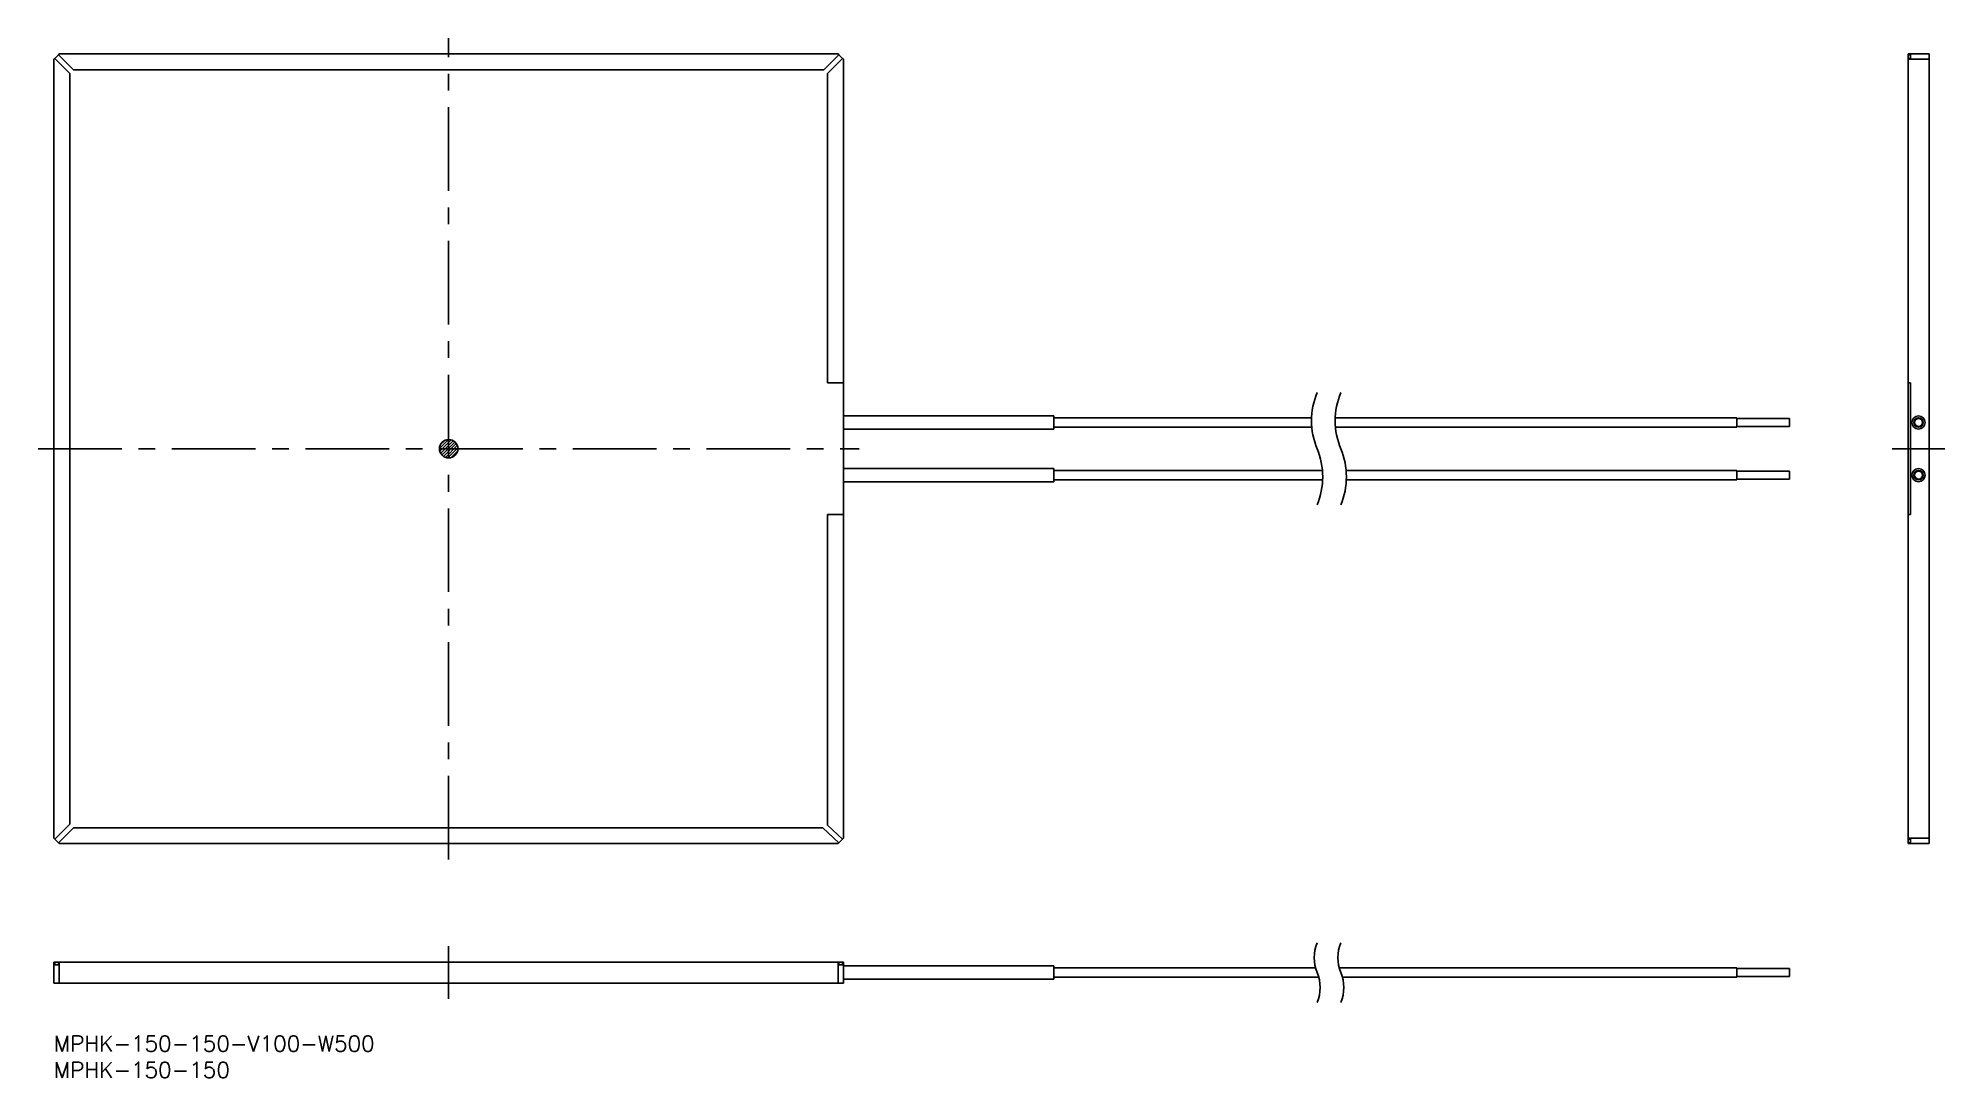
# Model space of a CAD drawing. Extents: x -3 to 359, y -8 to 190.
import ezdxf

# ---------------------------------------------------------------- set-up
doc = ezdxf.new("R2010")
doc.units = 0
doc.header["$LTSCALE"] = 0.5
doc.linetypes.add('CENTER', pattern=[50.8, 31.75, -6.35, 6.35, -6.35])
for name, color, linetype in [('MSM_CENTER', 1, 'CENTER'), ('MSM_CONTINUOUS', 7, 'CONTINUOUS'), ('MSM_NARROW', 5, 'CONTINUOUS'), ('MSM_PART_NUMBER', 7, 'CONTINUOUS')]:
    doc.layers.add(name, color=color, linetype=linetype)
doc.styles.get("Standard").update_dxf_attribs({"font": 'txt.shx', "height": 3, "bigfont": 'bigfont.shx'})

# ---------------------------------------------------------------- blocks, each defined once
blk = doc.blocks.new('*U2')
at = {"layer": 'MSM_PART_NUMBER'}
blk.add_text('MPHK-150-150-V100-W500', height=3, dxfattribs=at).set_placement((0, -3))
blk = doc.blocks.new('*U3')
at = {"layer": 'MSM_PART_NUMBER'}
blk.add_text('MPHK-150-150', height=3, dxfattribs=at).set_placement((0, -8))

msp = doc.modelspace()

# ---------------------------------------------------------------- linework, layer by layer
at = {"layer": 'MSM_CENTER'}
for p, q in [((75, 33.5), (75, 189.5)), ((-3, 111.5), (153, 111.5)), ((349.29, 111.5), (359.29, 111.5)), ((75, 7), (75, 17))]:
    msp.add_line(p, q, dxfattribs=at)
at = {"layer": 'MSM_CONTINUOUS'}
for p, q in [((0.15, 185.65), (0, 185.5)), ((0, 185.5), (0, 37.5)), ((0.85, 186.35), (0.15, 185.65)), ((0.15, 185.65), (3, 182.79)), ((1, 186.5), (0.85, 186.35)), ((0.85, 186.35), (3.71, 183.5)), ((149, 186.5), (1, 186.5)), ((149.15, 186.35), (146.29, 183.5)), ((149.85, 185.65), (147, 182.79)), ((149.15, 186.35), (149, 186.5)), ((149.85, 185.65), (149.15, 186.35)), ((150, 185.5), (149.85, 185.65)), ((150, 37.5), (150, 185.5)), ((352.29, 36.5), (352.29, 186.5)), ((352.29, 186.5), (356.29, 186.5)), ((352.79, 186.35), (352.29, 186.35)), ((352.29, 185.65), (352.79, 185.65)), ((356.29, 185.5), (352.29, 185.5)), ((352.79, 185.65), (352.79, 186.35)), ((356.29, 36.5), (356.29, 186.5)), ((3, 182.79), (3, 40.21)), ((3.71, 183.5), (146.29, 183.5)), ((147, 182.79), (147, 124)), ((147, 124), (150, 124)), ((352.79, 124), (352.29, 124)), ((352.79, 99), (352.79, 124)), ((190, 117.75), (150, 117.75)), ((190, 117.75), (190, 115.25)), ((238.96, 117.4), (190, 117.4)), ((319.79, 117.4), (243.46, 117.4)), ((319.79, 117.4), (319.79, 115.6)), ((329.79, 117.25), (319.79, 117.25)), ((329.79, 117.25), (329.79, 115.75)), ((150, 115.25), (190, 115.25)), ((190, 115.6), (239.01, 115.6)), ((243.51, 115.6), (319.79, 115.6)), ((319.79, 115.75), (329.79, 115.75)), ((190, 107.75), (150, 107.75)), ((150, 105.25), (190, 105.25)), ((190, 107.75), (190, 105.25)), ((241.03, 107.4), (190, 107.4)), ((190, 105.6), (241.07, 105.6)), ((319.79, 107.4), (245.53, 107.4)), ((245.57, 105.6), (319.79, 105.6)), ((319.79, 107.4), (319.79, 105.6)), ((329.79, 107.25), (319.79, 107.25)), ((319.79, 105.75), (329.79, 105.75)), ((329.79, 107.25), (329.79, 105.75)), ((147, 99), (147, 40.03)), ((147, 99), (150, 99)), ((352.79, 99), (352.29, 99)), ((3, 40.21), (0.15, 37.35)), ((147, 40.03), (149.84, 37.34)), ((0, 37.5), (0.15, 37.35)), ((0.15, 37.35), (0.85, 36.65)), ((3.71, 39.5), (0.85, 36.65)), ((0.85, 36.65), (1, 36.5)), ((1, 36.5), (149, 36.5)), ((3.71, 39.5), (146.1, 39.5)), ((146.1, 39.5), (149.13, 36.63)), ((149, 36.5), (149.13, 36.63)), ((149.13, 36.63), (149.84, 37.34)), ((149.84, 37.34), (150, 37.5)), ((352.29, 37.5), (356.29, 37.5)), ((352.79, 37.34), (352.29, 37.34)), ((352.29, 36.63), (352.79, 36.63)), ((356.29, 36.5), (352.29, 36.5)), ((352.79, 36.63), (352.79, 37.34)), ((0, 10), (0, 14)), ((0, 14), (150, 14)), ((0.15, 14), (0.15, 13.5)), ((0.15, 13.5), (0.85, 13.5)), ((0.85, 13.5), (0.85, 14)), ((1, 14), (1, 10)), ((149, 10), (149, 14)), ((149.13, 14), (149.13, 13.5)), ((149.13, 13.5), (149.84, 13.5)), ((149.84, 13.5), (149.84, 14)), ((150, 14), (150, 10)), ((190, 13.25), (150, 13.25)), ((190, 13.25), (190, 10.75)), ((239.71, 12.9), (190, 12.9)), ((190, 11.1), (240.33, 11.1)), ((319.79, 12.9), (244.21, 12.9)), ((244.83, 11.1), (319.79, 11.1)), ((319.79, 12.9), (319.79, 11.1)), ((329.79, 12.75), (319.79, 12.75)), ((319.79, 11.25), (329.79, 11.25)), ((329.79, 12.75), (329.79, 11.25)), ((150, 10), (0, 10)), ((150, 10.75), (190, 10.75))]:
    msp.add_line(p, q, dxfattribs=at)
for centre, radius in [((354.29, 116.5), 1.25), ((354.29, 116.5), 0.9), ((354.29, 116.5), 0.75), ((75, 111.5), 1.75), ((354.29, 106.5), 1.25), ((354.29, 106.5), 0.9), ((354.29, 106.5), 0.75)]:
    msp.add_circle(centre, radius, dxfattribs=at)
at = {"layer": 'MSM_NARROW'}
for p, q in [((74.98, 113.25), (73.25, 111.52)), ((75.47, 113.18), (73.32, 111.03)), ((74.25, 113.08), (73.42, 112.25)), ((75.87, 113.02), (73.48, 110.63)), ((76.19, 112.78), (73.72, 110.31)), ((76.45, 112.48), (74.02, 110.05)), ((76.64, 112.11), (74.39, 109.86)), ((76.74, 111.65), (74.85, 109.76)), ((76.69, 111.03), (75.47, 109.81))]:
    msp.add_line(p, q, dxfattribs=at)
for centre, radius, start, end in [((252.81, 116.83), 13.86, 157.3801, 202.6199), ((257.31, 116.83), 13.86, 157.3801, 202.6199), ((227.22, 106.17), 13.86, 337.3801, 22.6199), ((231.72, 106.17), 13.86, 337.3801, 22.6199), ((246.81, 14.83), 7.36, 157.3801, 202.6199), ((251.31, 14.83), 7.36, 157.3801, 202.6199), ((233.22, 9.17), 7.36, 337.3801, 22.6199), ((237.72, 9.17), 7.36, 337.3801, 22.6199)]:
    msp.add_arc(centre, radius, start, end, dxfattribs=at)

# ---------------------------------------------------------------- block references
at = {"layer": 'MSM_CONTINUOUS'}
for name in ['*U2', '*U3']:
    msp.add_blockref(name, (0, 0), dxfattribs=at)

doc.saveas('drawing.dxf')
